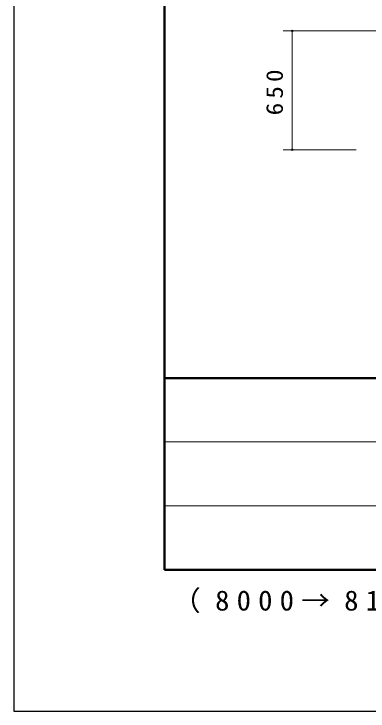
# Model space of a CAD drawing. Units: millimetres at full size, sheet at 1:50; details may follow other scales. Extents: x -20075 to 825, y -773 to 14073.
# Drawn here: x -20075 to -18135, y -773 to 3043 of the extents above; entities that cross this region are included whole.
import ezdxf

# ---------------------------------------------------------------- set-up
doc = ezdxf.new("R2010")
doc.units = ezdxf.units.MM
doc.header["$LTSCALE"] = 50
for name, color, linetype, lineweight in [('A3図枠', 7, 'Continuous', 25), ('線', 2, 'Continuous', 25), ('補助', 2, 'Continuous', 13)]:
    doc.layers.add(name, color=color, linetype=linetype, lineweight=lineweight)
doc.layers.add('DEFPOINTS_4', color=57, linetype='Continuous')
doc.styles.add('ＭＳ ゴシック', font='')
doc.styles.get('ＭＳ ゴシック').set_extended_font_data('MS Gothic')

# ---------------------------------------------------------------- blocks, each defined once
blk = doc.blocks.new('dimension_origin')
at = {"color": 0, "linetype": 'Continuous', "lineweight": -2}
blk.add_circle((0, 0), 1.25, dxfattribs=at)

msp = doc.modelspace()

# ---------------------------------------------------------------- linework, layer by layer
at = {"layer": 'A3図枠', "lineweight": 50}
for p, q in [((-19250, 13350), (-19250, 0)), ((-19250, 1050), (0, 1050)), ((-19250, 0), (0, 0))]:
    msp.add_line(p, q, dxfattribs=at)
at = {"layer": 'A3図枠', "lineweight": 13}
for p, q in [((-19250, 700), (-12175, 700)), ((-19250, 350), (-12175, 350))]:
    msp.add_line(p, q, dxfattribs=at)
at = {"layer": '線', "color": 7}
msp.add_lwpolyline([(-20074.9, -773.06), (824.9, -773.06), (824.9, 14072.96), (-20074.9, 14072.96)], close=True, dxfattribs=at)
at = {"layer": '補助'}
for p, q in [((-18025, 2950), (-18600, 2950)), ((-18550, 2300), (-18550, 2950)), ((-18200, 2300), (-18600, 2300))]:
    msp.add_line(p, q, dxfattribs=at)

# ---------------------------------------------------------------- block references
at = {"layer": '補助', "xscale": 3.33, "yscale": 3.33}
for p, rotation in [((-18550, 2950), 270), ((-18550, 2300), 90)]:
    msp.add_blockref('dimension_origin', p, dxfattribs=dict(at, rotation=rotation))

# ---------------------------------------------------------------- texts
at = {"layer": 'DEFPOINTS_4', "insert": (-18383.57, -175), "char_height": 110, "attachment_point": 5, "style": 'ＭＳ ゴシック'}
msp.add_mtext('\\T1.5;\\W1.05;（8000→8100）', dxfattribs=at)
at = {"layer": '補助', "insert": (-18600, 2625), "char_height": 91.64, "attachment_point": 8, "rotation": 90, "style": 'ＭＳ ゴシック'}
msp.add_mtext('\\T1.33;\\W1.1;650', dxfattribs=at)

doc.saveas('drawing.dxf')
